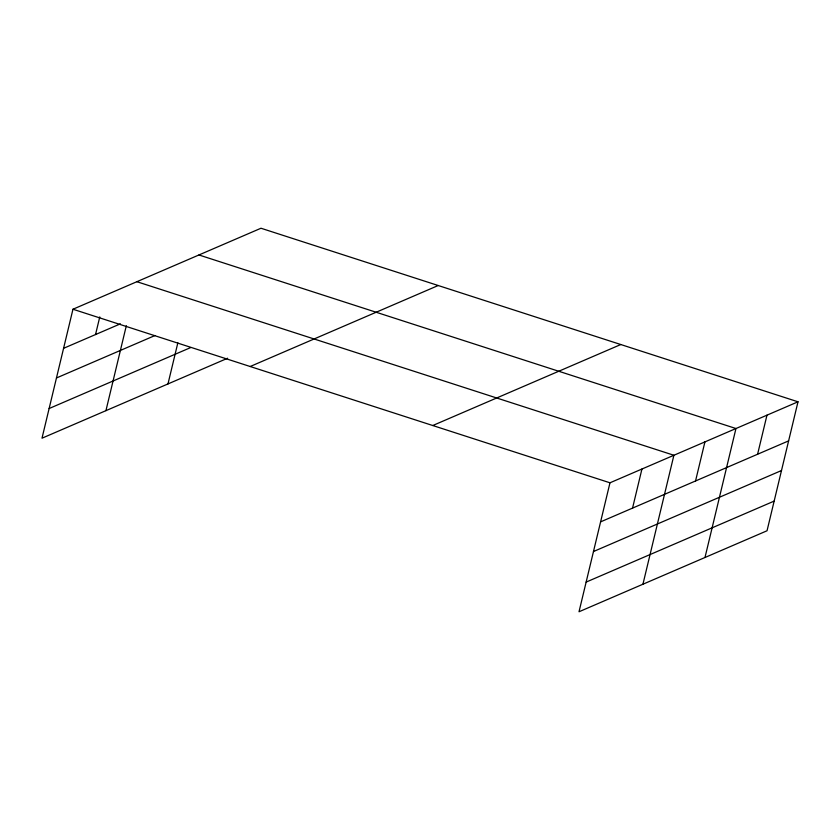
<?xml version="1.0" encoding="UTF-8"?>
<svg xmlns="http://www.w3.org/2000/svg" width="840" height="840" viewBox="0 0 840 840"><rect width="100%" height="100%" fill="white"/><g stroke="black" fill="none" stroke-linecap="round" stroke-linejoin="round"><path stroke-width="1.26" d="M798 401.804L609.976 482.8L579.012 611.762L767.036 530.764L798 401.804L260.988 228.239L72.965 309.236L42 438.197L227.64 358.229M95.54 334.541L99.782 316.901M105.934 410.666L126.326 325.721M167.979 383.933L177.849 342.815M632.551 508.106L641.938 469.024M642.936 584.22L673.9 455.259L136.889 281.705M695.541 480.974L704.928 441.893M704.991 557.487L735.956 428.526L198.944 254.972M757.596 454.241L766.973 415.17M63.578 348.317L120.404 323.841M56.459 377.979L154.991 335.528M49.119 408.534L190.617 347.592M250.173 366.513L438.207 285.516M432.757 425.523L620.792 344.526M600.59 521.871L788.624 440.874M593.471 551.534L781.494 470.536M586.131 582.099L774.165 501.102M72.965 309.236L609.976 482.8"/></g></svg>
